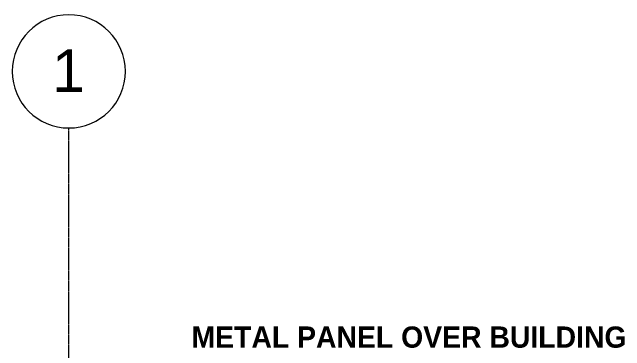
# Model space of a CAD drawing. Header units: inches. Extents: x -4250 to -935, y 9756 to 12395.
# Drawn here: x -1225.5 to -965.6, y 11773.7 to 11917.2 of the extents above; entities that cross this region are included whole.
import ezdxf

# ---------------------------------------------------------------- set-up
doc = ezdxf.new("R2010")
doc.units = ezdxf.units.IN
doc.header["$MEASUREMENT"] = 0
doc.linetypes.add('Grid Line 1_2_', pattern=[0.875, 0.5, -0.125, 0.125, -0.125])
for name, color, linetype, lineweight in [('G-ANNO-TEXT', 231, 'Continuous', 9), ('S-GRID-1', 1, 'Grid Line 1_2_', 9), ('S-GRID-IDEN', 1, 'Continuous', 9)]:
    doc.layers.add(name, color=color, linetype=linetype, lineweight=lineweight)
doc.styles.add('Arial_1', font='arial.ttf', dxfattribs={"height": 18})
doc.styles.add('Century Gothic_B', font='GOTHICB.TTF', dxfattribs={"height": 9})

# ---------------------------------------------------------------- blocks, each defined once
blk = doc.blocks.new('Grid - Grid Head - Circle-50561-FLOOR PLAN - ROOF - ELEVATOR SHAFT')
at = {"layer": 'S-GRID-IDEN'}
for start, end in [(360, 180), (180, 360)]:
    blk.add_arc((0, 0), 0.25, start, end, dxfattribs=at)

msp = doc.modelspace()

# ---------------------------------------------------------------- linework, layer by layer
at = {"layer": 'S-GRID-1'}
msp.add_line((-1201.47, 11241.79), (-1201.47, 11868.15), dxfattribs=at)

# ---------------------------------------------------------------- block references
at = {"layer": 'S-GRID-IDEN', "xscale": 95.99999999999994, "yscale": 95.99999999999994, "zscale": 95.99999999999994}
msp.add_blockref('Grid - Grid Head - Circle-50561-FLOOR PLAN - ROOF - ELEVATOR SHAFT', (-1201.47, 11892.15), dxfattribs=at)

# ---------------------------------------------------------------- texts
at = {"layer": 'G-ANNO-TEXT', "insert": (-1149.41, 11784.01), "char_height": 9, "width": 216.948, "attachment_point": 1, "style": 'Century Gothic_B'}
msp.add_mtext('METAL PANEL OVER BUILDING', dxfattribs=at)
at = {"layer": 'S-GRID-IDEN', "insert": (-1208.6, 11901.44), "char_height": 18, "width": 16.968, "attachment_point": 1, "style": 'Arial_1'}
msp.add_mtext('1', dxfattribs=at)

doc.saveas('drawing.dxf')
